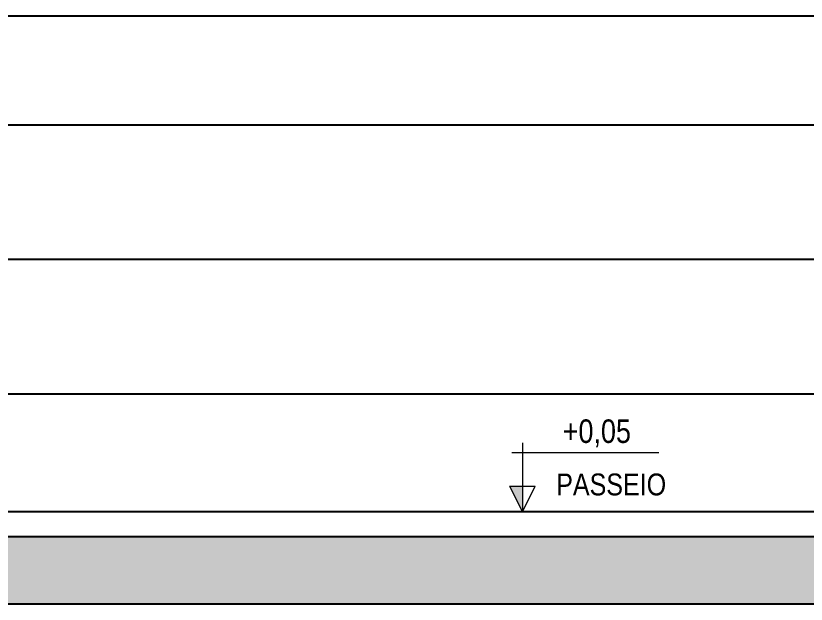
# Model space of a CAD drawing. Header units: millimetres. Extents: x 1170 to 1315, y 90 to 135.
# Drawn here: x 1210.18 to 1214.88, y 106.699 to 110.199 of the extents above; entities that cross this region are included whole.
import ezdxf
from ezdxf.enums import TextEntityAlignment as Align

# ---------------------------------------------------------------- set-up
doc = ezdxf.new("R2010")
doc.units = ezdxf.units.MM
doc.header["$LTSCALE"] = 20
doc.header["$MEASUREMENT"] = 0
doc.layers.get('0').update_dxf_attribs({"linetype": 'CONTINUOUS'})
doc.layers.add('COTA', color=7, linetype='CONTINUOUS')
doc.layers.add('E-txt-g', color=3, linetype='CONTINUOUS')
doc.layers.add('E-Cta-W', color=7, linetype='CONTINUOUS', lineweight=20)
doc.layers.add('E-Txt-W', color=7, linetype='CONTINUOUS', lineweight=20)
doc.styles.add('F2', font='ARIALN.TTF')
doc.styles.add('REG60', font='romans.shx', dxfattribs={"width": 0.8, "height": 0.15})
doc.styles.add('REG80', font='romans.shx', dxfattribs={"width": 0.8, "height": 0.2})

# ---------------------------------------------------------------- blocks, each defined once
blk = doc.blocks.new('Ind-Nivel-CT2')
at = {"color": 4}
for p, q in [((0, 0.5868), (0, 0)), ((-0.0885, 0.5046), (1.16, 0.5046)), ((-0.1089, 0.2177), (0, 0)), ((-0.1089, 0.2177), (0.1089, 0.2177)), ((0, 0), (0.1089, 0.2177))]:
    blk.add_line(p, q, dxfattribs=at)
blk.add_solid([(-0.1089, 0.2177), (0, 0.2177), (0, 0)], dxfattribs=at)
at = {"color": 4, "style": 'F2'}
blk.add_attdef('NIVEL1', (0.1617, 0.6014), '', height=0.2, dxfattribs=at)
blk = doc.blocks.new('TXT-AMB75')
at = {"layer": 'E-txt-g', "style": 'REG80', "width": 0.8, "flags": 8}
blk.add_attdef('TXT', text='', height=0.2, dxfattribs=at).set_placement((0.0055, 0.2964), align=Align.CENTER)
at = {"layer": 'E-Txt-W', "style": 'REG60', "width": 0.8, "flags": 8}
blk.add_attdef('TXT', text='', height=0.15, dxfattribs=at).set_placement((0.0055, 0.0271), align=Align.CENTER)

msp = doc.modelspace()

# ---------------------------------------------------------------- hatches: boundary and pattern name
at = {"layer": 'COTA', "linetype": 'Continuous'}
h = msp.add_hatch(dxfattribs=at)
h.set_pattern_fill('ANSI38', color=8, scale=0.4, style=0)
h.set_pattern_definition([(45, (-0.52777, 1.53314), (-0.035355339, 0.035355339), []), (135, (-0.52777, 1.53314), (-0.1060660172, 0.035355339), [0.125, -0.075])])
h.paths.add_polyline_path([(1227.593, 106.6987), (1227.593, 107.0987), (1226.4666, 107.0987), (1178.0762, 107.0987), (1178.0762, 106.6987)])

# ---------------------------------------------------------------- linework, layer by layer
at = {"layer": 'COTA', "color": 1, "linetype": 'Continuous'}
for p, q in [((1191.7057, 110.1987), (1219.0666, 110.1987)), ((1226.4666, 107.2487), (1190.494, 107.2487)), ((1226.4666, 107.0987), (1178.0762, 107.0987))]:
    msp.add_line(p, q, dxfattribs=at)
at = {"layer": 'COTA', "color": 7, "linetype": 'Continuous'}
for p, q in [((1218.9666, 109.5487), (1191.8057, 109.5487)), ((1218.9666, 108.7487), (1191.8057, 108.7487)), ((1218.9666, 107.9487), (1191.8057, 107.9487))]:
    msp.add_line(p, q, dxfattribs=at)
at = {"layer": 'COTA', "color": 8, "linetype": 'Continuous'}
msp.add_line((1227.593, 106.6987), (1178.0762, 106.6987), dxfattribs=at)

# ---------------------------------------------------------------- block references
ref = msp.add_blockref('TXT-AMB75', (1213.7551, 107.1404), dxfattribs=dict(xscale=0.7290000000000001, yscale=0.7290000000000001, zscale=0.7290000000000001))
ref.add_attrib('TXT', 'PASSEIO', dxfattribs={"layer": 'E-txt-g', "color": 2, "height": 0.13, "style": 'F2'}).set_placement((1213.7208, 107.346), align=Align.CENTER)
at = {"layer": 'E-Cta-W'}
ref = msp.add_blockref('Ind-Nivel-CT2', (1213.1926, 107.2487), dxfattribs=dict(at, xscale=0.7, yscale=0.7, zscale=0.7))
ref.add_attrib('NIVEL1', '+0,05', (1213.4325, 107.6578), dxfattribs={"layer": '0', "height": 0.14, "style": 'F2'})

doc.saveas('drawing.dxf')
